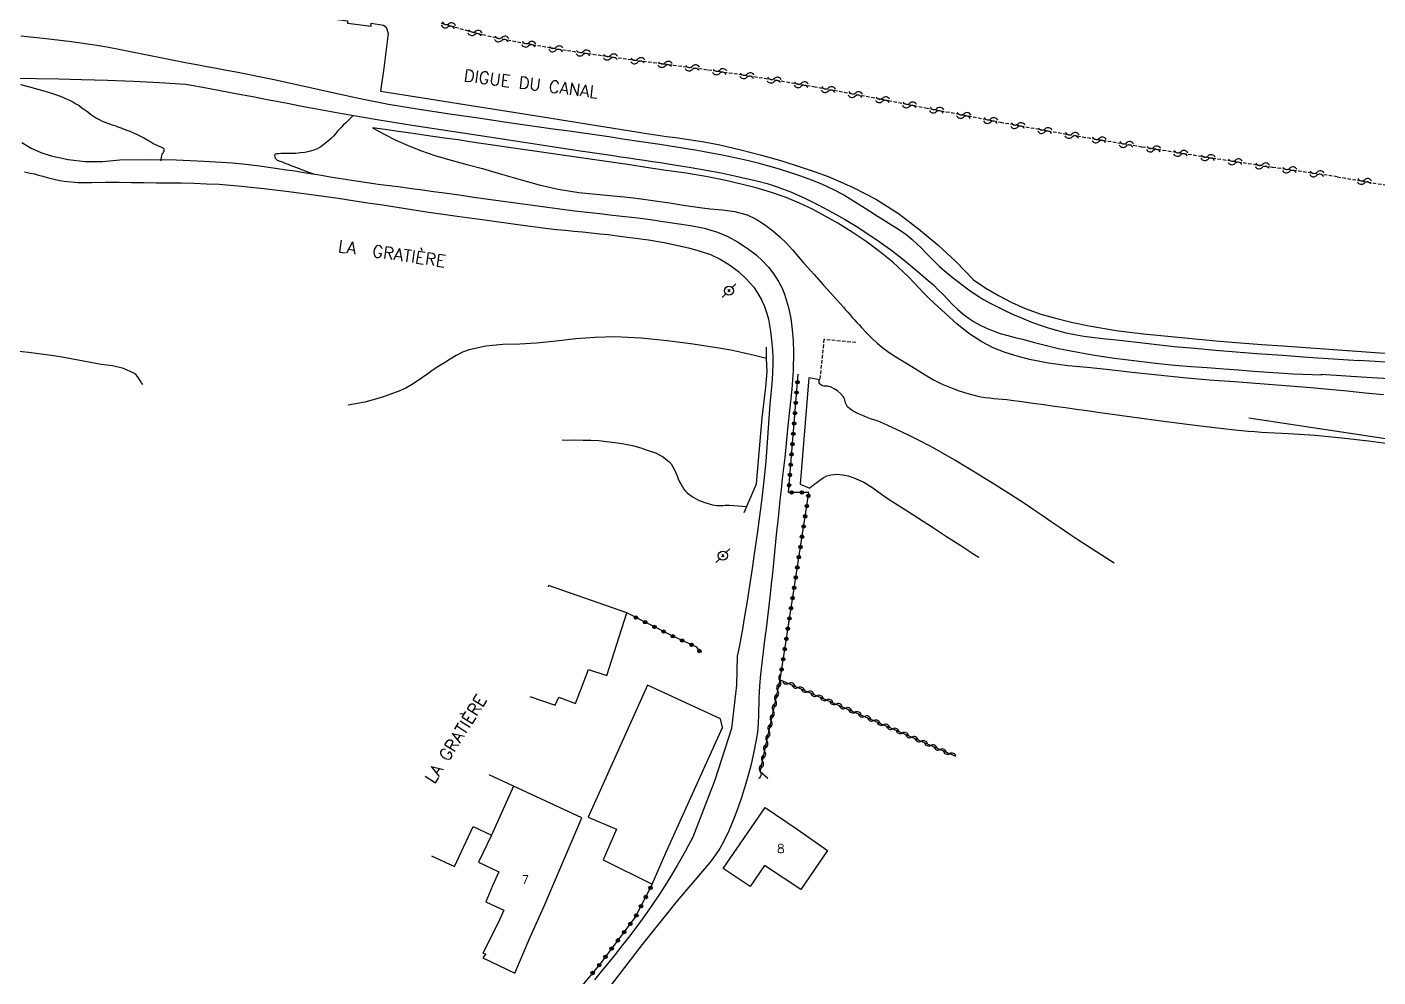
# Model space of a CAD drawing. Header units: millimetres. Extents: x 140000 to 141000, y 143000 to 144000.
# Drawn here: x 140325 to 140521.2, y 143247.7 to 143385.6 of the extents above; entities that cross this region are included whole.
import ezdxf
from ezdxf.enums import TextEntityAlignment as Align

# ---------------------------------------------------------------- set-up
doc = ezdxf.new("R2010")
doc.units = ezdxf.units.MM
doc.linetypes.add('DASHED', pattern=[0.75, 0.5, -0.25])
doc.layers.get('0').update_dxf_attribs({"linetype": 'CONTINUOUS'})
for name, color, linetype in [('W0008', 7, 'CONTINUOUS'), ('W0101', 7, 'CONTINUOUS'), ('W0104', 1, 'CONTINUOUS'), ('W0112', 1, 'DASHED'), ('W0120', 7, 'CONTINUOUS'), ('W0211', 2, 'CONTINUOUS'), ('W0214', 2, 'CONTINUOUS'), ('W0300', 7, 'CONTINUOUS'), ('W0310', 3, 'CONTINUOUS'), ('W0323', 7, 'CONTINUOUS'), ('W0333', 7, 'CONTINUOUS'), ('W0473', 7, 'CONTINUOUS'), ('W0500', 5, 'DASHED'), ('W0510', 5, 'CONTINUOUS'), ('W0511', 5, 'CONTINUOUS'), ('W0989', 7, 'CONTINUOUS'), ('W0991', 7, 'CONTINUOUS')]:
    doc.layers.add(name, color=color, linetype=linetype)
doc.styles.get("Standard").update_dxf_attribs({"font": 'romans.shx', "width": 0.85})

# ---------------------------------------------------------------- blocks, each defined once
blk = doc.blocks.new('T473')
for p, q in [((-0.166667, 0.166667), (0.166667, -0.166667)), ((-0.166667, -0.166667), (0.166667, 0.166667)), ((0.500001, 0.500001), (1.000002, 1.000002)), ((-1.000002, -1.000002), (-0.500001, -0.500001))]:
    blk.add_line(p, q)
blk.add_ellipse((0, 0), major_axis=(0.471405, 0.471405), ratio=1, start_param=5.4977871438, end_param=11.780972451)
blk = doc.blocks.new('t323o')
at = {"color": 0, "linetype": 'Continuous'}
for radius in [0.25, 0.15]:
    blk.add_circle((0, 0), radius, dxfattribs=at)
blk = doc.blocks.new('t310o')
at = {"color": 0, "linetype": 'Continuous'}
for centre, start, end in [((-0.5, 0.38), 216.8699, 323.1304), ((0.5, -0.37), 36.8699, 143.1303)]:
    blk.add_arc(centre, 0.625, start, end, dxfattribs=at)
blk = doc.blocks.new('t500o')
at = {"color": 0, "linetype": 'Continuous'}
for centre, start, end in [((-0.5, 0.625), 216.8699, 323.1301), ((0.5, -0.125), 36.8699, 143.1301), ((0.5, -0.625), 36.8699, 143.1301), ((-0.5, 0.125), 216.8699, 323.1301)]:
    blk.add_arc(centre, 0.625, start, end, dxfattribs=at)

msp = doc.modelspace()

# ---------------------------------------------------------------- linework, layer by layer
at = {"layer": 'W0008'}
for points in [[(140324.09, 143384.33), (140327.78, 143383.95), (140331.47, 143383.49), (140335.15, 143382.96), (140336.62, 143382.72), (140338.08, 143382.46), (140339.54, 143382.17), (140341, 143381.88), (140342.45, 143381.57), (140343.91, 143381.27), (140345.36, 143380.97), (140346.82, 143380.68), (140348.25, 143380.41), (140349.68, 143380.15), (140351.11, 143379.89), (140352.54, 143379.63), (140353.97, 143379.36), (140355.4, 143379.1), (140356.83, 143378.82), (140358.26, 143378.54), (140360.67, 143378.05), (140363.07, 143377.52), (140365.48, 143376.99), (140367.88, 143376.44), (140370.28, 143375.9), (140372.69, 143375.38), (140375.1, 143374.89), (140377.52, 143374.42), (140381.96, 143373.67), (140386.41, 143372.99), (140390.86, 143372.36), (140395.32, 143371.72), (140397.34, 143371.42), (140399.36, 143371.13), (140401.39, 143370.85), (140403.41, 143370.57), (140405.44, 143370.28), (140407.46, 143369.99), (140409.49, 143369.7), (140411.51, 143369.4), (140414.21, 143369), (140416.92, 143368.59), (140419.62, 143368.17), (140422.31, 143367.72), (140424.13, 143367.39), (140425.96, 143367.06), (140427.77, 143366.69), (140429.58, 143366.29), (140431.13, 143365.9), (140432.68, 143365.48), (140434.21, 143365.03), (140435.73, 143364.54), (140437.33, 143363.99), (140438.92, 143363.41), (140440.49, 143362.78), (140442.02, 143362.08), (140443.62, 143361.23), (140445.18, 143360.29), (140446.7, 143359.32), (140448.23, 143358.35), (140449.39, 143357.63), (140450.55, 143356.92), (140451.7, 143356.18), (140452.8, 143355.38), (140453.52, 143354.78), (140454.21, 143354.15), (140454.88, 143353.5), (140455.53, 143352.84), (140456.18, 143352.17), (140456.84, 143351.51), (140457.51, 143350.87), (140458.21, 143350.25), (140459.36, 143349.29), (140460.54, 143348.36), (140461.75, 143347.46), (140463, 143346.62), (140463.92, 143346.05), (140464.86, 143345.53), (140465.82, 143345.03), (140466.79, 143344.56), (140468.1, 143343.95), (140469.43, 143343.38), (140470.78, 143342.84), (140472.14, 143342.35), (140473.31, 143341.96), (140474.48, 143341.61), (140475.67, 143341.29), (140476.87, 143341.02), (140478.45, 143340.74), (140480.04, 143340.54), (140481.64, 143340.37), (140483.23, 143340.19), (140485.32, 143339.94), (140487.41, 143339.7), (140489.5, 143339.47), (140491.6, 143339.26), (140494.6, 143338.98), (140497.6, 143338.72), (140500.61, 143338.48), (140503.61, 143338.24), (140507.3, 143337.96), (140511, 143337.69), (140514.69, 143337.43), (140518.38, 143337.18)], [(140319.83, 143378.22), (140323.1, 143378.2), (140326.38, 143378.16), (140329.65, 143378.1), (140332.92, 143378.01), (140336.7, 143377.88), (140340.48, 143377.73), (140344.26, 143377.54), (140348.04, 143377.33)], [(140348.02, 143377.33), (140350.53, 143376.87), (140353.04, 143376.4), (140355.55, 143375.93), (140358.05, 143375.46), (140359.64, 143375.16), (140361.23, 143374.85), (140362.82, 143374.54), (140364.41, 143374.23), (140365.99, 143373.93), (140367.58, 143373.62), (140369.18, 143373.33), (140370.77, 143373.05), (140375.55, 143372.24), (140380.33, 143371.48), (140385.12, 143370.74), (140389.91, 143370), (140394.96, 143369.23), (140400, 143368.46), (140405.05, 143367.7), (140410.1, 143366.94), (140411.24, 143366.77), (140412.39, 143366.61), (140413.54, 143366.44), (140414.68, 143366.28), (140415.83, 143366.11), (140416.98, 143365.94), (140418.12, 143365.77), (140419.27, 143365.58), (140421.45, 143365.22), (140423.62, 143364.84), (140425.79, 143364.43), (140427.96, 143363.98), (140429.46, 143363.64), (140430.97, 143363.3), (140432.47, 143362.9), (140433.94, 143362.42), (140436.01, 143361.62), (140438.03, 143360.71), (140440.01, 143359.73), (140441.96, 143358.7), (140443.7, 143357.72), (140445.41, 143356.69), (140447.08, 143355.61), (140448.73, 143354.49), (140450.57, 143353.15), (140452.38, 143351.75), (140454.14, 143350.31), (140455.88, 143348.83), (140456.62, 143348.17), (140457.33, 143347.47), (140458.02, 143346.77), (140458.71, 143346.05), (140459.4, 143345.34), (140460.12, 143344.66), (140460.88, 143344), (140461.67, 143343.4), (140462.53, 143342.84), (140463.43, 143342.34), (140464.35, 143341.9), (140465.29, 143341.5), (140466.34, 143341.13), (140467.41, 143340.82), (140468.49, 143340.55), (140469.57, 143340.28), (140471.31, 143339.82), (140473.05, 143339.38), (140474.81, 143338.96), (140476.57, 143338.6), (140479.74, 143338.04), (140482.92, 143337.56), (140486.1, 143337.14), (140489.29, 143336.77), (140491.66, 143336.53), (140494.03, 143336.35), (140496.4, 143336.18), (140498.78, 143336.01), (140500.94, 143335.83), (140503.11, 143335.66), (140505.28, 143335.5), (140507.45, 143335.36), (140508.86, 143335.29), (140510.27, 143335.23), (140511.67, 143335.18), (140513.08, 143335.14)], [(140324.24, 143368.84), (140325.59, 143368.04), (140327.03, 143367.41), (140328.51, 143366.93), (140330.97, 143366.38), (140333.47, 143366.09), (140335.99, 143366.07), (140338.49, 143366.33)], [(140338.49, 143366.33), (140342.58, 143366.37), (140346.67, 143366.31), (140350.75, 143366.15), (140354.83, 143365.89), (140356.8, 143365.7), (140358.77, 143365.45), (140360.73, 143365.18), (140362.69, 143364.89), (140363.96, 143364.71), (140365.23, 143364.51), (140366.49, 143364.3), (140367.76, 143364.09), (140369.02, 143363.88), (140370.29, 143363.67), (140371.55, 143363.47), (140372.82, 143363.28), (140374.42, 143363.05), (140376.02, 143362.82), (140377.63, 143362.6), (140379.23, 143362.39), (140380.83, 143362.18), (140382.44, 143361.96), (140384.04, 143361.75), (140385.64, 143361.53), (140387.77, 143361.23), (140389.91, 143360.93), (140392.04, 143360.63), (140394.17, 143360.33), (140396.3, 143360.03), (140398.44, 143359.73), (140400.57, 143359.44), (140402.7, 143359.16), (140404.54, 143358.93), (140406.37, 143358.72), (140408.21, 143358.52), (140410.05, 143358.32), (140411.88, 143358.12), (140413.72, 143357.9), (140415.55, 143357.66), (140417.38, 143357.38), (140419.35, 143357.1), (140421.34, 143356.81), (140423.32, 143356.43), (140425.25, 143355.83), (140426.76, 143355.19), (140428.2, 143354.41), (140429.58, 143353.52), (140430.88, 143352.52), (140431.81, 143351.67), (140432.67, 143350.74), (140433.44, 143349.75), (140434.13, 143348.69), (140434.61, 143347.78), (140434.99, 143346.84), (140435.31, 143345.87), (140435.57, 143344.89), (140435.9, 143343.29), (140436.12, 143341.67), (140436.25, 143340.04), (140436.31, 143338.41), (140436.26, 143335.73), (140436.05, 143333.05), (140435.77, 143330.38), (140435.49, 143327.72), (140435.35, 143326.18), (140435.19, 143324.64), (140435.03, 143323.1), (140434.86, 143321.56), (140434.68, 143320.02), (140434.51, 143318.48), (140434.34, 143316.94), (140434.18, 143315.4), (140434.02, 143313.89), (140433.86, 143312.37), (140433.71, 143310.86), (140433.55, 143309.34), (140433.4, 143307.82), (140433.24, 143306.31), (140433.08, 143304.79), (140432.92, 143303.28), (140432.73, 143301.61), (140432.53, 143299.95), (140432.32, 143298.28), (140432.11, 143296.62), (140431.91, 143294.96), (140431.71, 143293.29), (140431.54, 143291.63), (140431.38, 143289.96), (140431.32, 143289.08), (140431.29, 143288.2), (140431.27, 143287.33), (140431.25, 143286.45), (140431.23, 143285.57), (140431.18, 143284.69), (140431.11, 143283.81), (140431.01, 143282.94), (140430.6, 143280.65), (140430.09, 143278.38), (140429.49, 143276.14), (140428.81, 143273.92), (140428.24, 143272.23), (140427.62, 143270.56), (140426.93, 143268.92), (140426.13, 143267.32), (140425.59, 143266.37), (140424.99, 143265.46), (140424.35, 143264.58), (140423.66, 143263.74)], [(140324.65, 143364.6), (140325.06, 143364.5), (140325.47, 143364.41), (140326.09, 143364.28), (140326.7, 143364.12), (140327.31, 143363.95), (140327.92, 143363.78), (140328.53, 143363.61), (140329.14, 143363.46), (140329.77, 143363.33), (140330.39, 143363.23), (140332.39, 143363.06), (140334.39, 143363.04), (140336.39, 143363.07), (140338.38, 143363.07), (140340.2, 143363.04), (140342.01, 143363.02), (140343.82, 143363.01), (140345.64, 143363), (140347.45, 143362.98), (140349.27, 143362.94), (140351.08, 143362.87), (140352.89, 143362.78), (140356.16, 143362.52), (140359.42, 143362.17), (140362.66, 143361.77), (140365.91, 143361.36), (140368.06, 143361.07), (140370.2, 143360.76), (140372.34, 143360.44), (140374.48, 143360.11), (140376.62, 143359.78), (140378.76, 143359.44), (140380.9, 143359.12), (140383.04, 143358.8), (140387.45, 143358.17), (140391.85, 143357.55), (140396.26, 143356.94), (140400.68, 143356.38), (140401.93, 143356.23), (140403.18, 143356.1), (140404.43, 143355.98), (140405.68, 143355.86), (140406.94, 143355.74), (140408.19, 143355.61), (140409.44, 143355.47), (140410.69, 143355.31), (140412.97, 143355.02), (140415.24, 143354.71), (140417.51, 143354.34), (140419.76, 143353.87), (140421.27, 143353.5), (140422.78, 143353.09), (140424.26, 143352.58), (140425.68, 143351.91), (140427.04, 143351.07), (140428.31, 143350.11), (140429.48, 143349.02), (140430.53, 143347.83), (140431.14, 143346.95), (140431.65, 143346.01), (140432.08, 143345.03), (140432.44, 143344.03), (140432.68, 143343.19), (140432.84, 143342.33), (140432.96, 143341.47), (140433.07, 143340.61), (140433.17, 143339.65), (140433.25, 143338.7), (140433.29, 143337.74), (140433.3, 143336.78), (140433.26, 143335.3), (140433.15, 143333.82), (140433.01, 143332.35), (140432.89, 143330.88), (140432.69, 143328.1), (140432.49, 143325.32), (140432.27, 143322.54), (140432, 143319.77), (140431.71, 143317.19), (140431.38, 143314.62), (140431.03, 143312.05), (140430.67, 143309.49), (140430.3, 143306.99), (140429.92, 143304.49), (140429.52, 143302), (140429.11, 143299.51), (140428.88, 143298.2), (140428.65, 143296.9), (140428.4, 143295.59), (140428.15, 143294.29)], [(140528.62, 143336.59), (140518.38, 143337.18)], [(140526.07, 143334.35), (140519.49, 143334.76), (140512.9, 143335.15)], [(140428.15, 143294.29), (140428.05, 143290.08), (140427.31, 143283.81), (140424.9, 143276.31), (140421.68, 143268)], [(140421.68, 143268), (140420.57, 143265.93), (140419.41, 143263.88), (140418.2, 143261.86), (140416.95, 143259.88), (140415.85, 143258.24), (140414.71, 143256.63), (140413.54, 143255.04), (140412.36, 143253.47), (140411.39, 143252.22), (140410.4, 143250.98), (140409.41, 143249.75), (140408.4, 143248.53), (140407.39, 143247.31)], [(140423.66, 143263.74), (140419.42, 143258.79), (140414.32, 143252.44), (140406.65, 143242.42), (140402.47, 143236), (140401.38, 143232.74), (140401.03, 143230.91)]]:
    msp.add_lwpolyline(points, dxfattribs=at)
at = {"layer": 'W0101'}
for points in [[(140391.22, 143250.52), (140395.84, 143248.28), (140398.07, 143253.51), (140400.04, 143257.92), (140405.57, 143270.8), (140395.63, 143275.43), (140392.47, 143268.29), (140390.58, 143264.38), (140393.5, 143262.98), (140392.61, 143260.95), (140391.65, 143258.63), (140394.24, 143257.41), (140393.42, 143255.6), (140393.42, 143255.58), (140391.21, 143251.2), (140391.61, 143251.08)], [(140432.2, 143272.33), (140436.85, 143269.18), (140441.27, 143266.07), (140437.38, 143260.4), (140432.08, 143263.89), (140430.04, 143260.85), (140426.09, 143263.45)]]:
    msp.add_lwpolyline(points, close=True, dxfattribs=at)
at = {"layer": 'W0104'}
for points in [[(140398.04, 143288.41), (140401.71, 143287.19), (140402.23, 143288.33), (140404.67, 143287.41), (140406.56, 143292.36), (140409.18, 143291.48), (140412.09, 143300.56), (140400.73, 143304.56), (140400.67, 143304.37)], [(140425.7, 143285.2), (140415.11, 143290.07), (140406.5, 143270.91), (140410.62, 143269.17), (140410.6, 143269.17), (140408.65, 143264.71), (140415.81, 143261.17)], [(140415.81, 143261.17), (140417.77, 143265.72), (140417.78, 143265.72), (140425.98, 143283.91), (140425.7, 143285.2)], [(140395.63, 143275.43), (140392.1, 143277.07)], [(140383.76, 143265.32), (140387.06, 143263.77), (140389.79, 143269.58), (140392.47, 143268.29)]]:
    msp.add_lwpolyline(points, dxfattribs=at)
at = {"layer": 'W0112'}
for points in [[(140440.73, 143340.25), (140440.12, 143334.41)], [(140445.36, 143339.8), (140440.73, 143340.25)]]:
    msp.add_lwpolyline(points, dxfattribs=at)
at = {"layer": 'W0120'}
for points in [[(140429.13, 143315.14), (140430.95, 143319.3), (140431.78, 143328.86), (140432.28, 143333.33), (140432.48, 143335.61), (140432.39, 143337.49), (140432.41, 143339.13)], [(140440.12, 143334.41), (140438.52, 143334.69), (140437.26, 143319.27), (140438.66, 143318.67)]]:
    msp.add_lwpolyline(points, dxfattribs=at)
at = {"layer": 'W0211'}
for points in [[(140496.66, 143334.35), (140492.93, 143334.71), (140489.2, 143335.08), (140485.47, 143335.48), (140481.75, 143335.91), (140478.96, 143336.19), (140476.15, 143336.45), (140473.35, 143336.8), (140470.58, 143337.34), (140468.8, 143337.82), (140467.03, 143338.37), (140465.31, 143339.05), (140463.65, 143339.89), (140461.77, 143341.11), (140460.03, 143342.52), (140458.38, 143344.01), (140456.74, 143345.51), (140455.97, 143346.23), (140455.22, 143346.98), (140454.49, 143347.74), (140453.77, 143348.51), (140453.04, 143349.28), (140452.3, 143350.04), (140451.53, 143350.77), (140450.74, 143351.47), (140448.82, 143353.01), (140446.85, 143354.46), (140444.81, 143355.83), (140442.73, 143357.13), (140440.92, 143358.17), (140439.08, 143359.15), (140437.19, 143360.05), (140435.26, 143360.85), (140433.1, 143361.61), (140430.91, 143362.26), (140428.69, 143362.82), (140426.46, 143363.33), (140423.59, 143363.91), (140420.7, 143364.38), (140417.8, 143364.8), (140414.91, 143365.23), (140412.55, 143365.59), (140410.18, 143365.94), (140407.82, 143366.29), (140405.45, 143366.63), (140403.08, 143366.96), (140400.72, 143367.3), (140398.35, 143367.64), (140395.99, 143367.98), (140394.31, 143368.23), (140392.64, 143368.47), (140390.97, 143368.72), (140389.3, 143368.96), (140387.63, 143369.21), (140385.96, 143369.45), (140384.29, 143369.69), (140382.61, 143369.93), (140380.75, 143370.2), (140378.89, 143370.45), (140377.02, 143370.71), (140375.16, 143370.96)], [(140521.98, 143332.2), (140519.34, 143332.48), (140516.7, 143332.75), (140514.06, 143333.01), (140511.42, 143333.24), (140507.73, 143333.55), (140504.04, 143333.84), (140500.35, 143334.1), (140496.66, 143334.35)]]:
    msp.add_lwpolyline(points, dxfattribs=at)
at = {"layer": 'W0214'}
for points in [[(140375.16, 143370.96), (140376.85, 143370.04), (140378.58, 143369.18), (140380.34, 143368.4), (140382.13, 143367.68), (140384.36, 143366.92), (140386.62, 143366.27), (140388.89, 143365.67), (140391.16, 143365.06), (140393.89, 143364.27), (140396.63, 143363.46), (140399.38, 143362.7), (140402.16, 143362.08), (140403.65, 143361.82), (140405.15, 143361.61), (140406.65, 143361.43), (140408.16, 143361.28), (140409.66, 143361.14), (140411.16, 143361), (140412.67, 143360.84), (140414.17, 143360.66), (140416.22, 143360.37), (140418.28, 143360.07), (140420.33, 143359.75), (140422.38, 143359.44), (140424.16, 143359.23), (140425.98, 143359.09), (140427.8, 143358.85), (140429.56, 143358.34), (140430.87, 143357.72), (140432.1, 143356.94), (140433.24, 143356.06), (140434.34, 143355.14), (140435.28, 143354.25), (140436.14, 143353.29), (140436.97, 143352.3), (140437.81, 143351.34), (140439.25, 143349.74), (140440.68, 143348.15), (140442.11, 143346.55), (140443.55, 143344.95), (140443.87, 143344.58), (140444.2, 143344.21), (140444.52, 143343.84), (140444.84, 143343.46), (140445.17, 143343.09), (140445.5, 143342.72), (140445.83, 143342.36), (140446.17, 143342), (140446.91, 143341.23), (140447.66, 143340.46), (140448.45, 143339.72), (140449.27, 143339.03), (140450.19, 143338.36), (140451.15, 143337.74), (140452.13, 143337.16), (140453.1, 143336.58), (140454.27, 143335.85), (140455.45, 143335.12), (140456.64, 143334.42), (140457.88, 143333.79), (140459.1, 143333.27), (140460.35, 143332.81), (140461.61, 143332.41), (140462.9, 143332.07), (140463.52, 143331.95), (140464.15, 143331.84), (140464.78, 143331.77), (140465.42, 143331.7), (140466.05, 143331.65), (140466.68, 143331.59), (140467.31, 143331.53), (140467.94, 143331.45), (140469.51, 143331.24), (140471.08, 143331.03), (140472.65, 143330.81), (140474.22, 143330.59), (140475.79, 143330.37), (140477.36, 143330.15), (140478.93, 143329.94), (140480.5, 143329.72), (140485.46, 143329.04), (140490.43, 143328.35), (140495.4, 143327.7), (140500.38, 143327.13), (140501.35, 143327.03), (140502.33, 143326.95), (140503.3, 143326.88), (140504.28, 143326.82)], [(140504.28, 143326.82), (140508.17, 143326.63), (140512.06, 143326.35), (140515.94, 143326), (140519.8, 143325.55), (140524.16, 143324.96), (140528.5, 143324.27), (140532.82, 143323.49), (140537.13, 143322.61)]]:
    msp.add_lwpolyline(points, dxfattribs=at)
at = {"layer": 'W0300'}
msp.add_lwpolyline([(140534.47, 143324.01), (140502.43, 143328.85)], dxfattribs=at)
at = {"layer": 'W0310'}
msp.add_lwpolyline([(140432.6, 143276.55), (140431.49, 143277.52), (140434.35, 143290.87), (140459.82, 143279.77)], dxfattribs=at)
at = {"layer": 'W0323'}
for points in [[(140434.35, 143290.87), (140438.54, 143318.04), (140435.58, 143318.04), (140436.98, 143335.22)], [(140422.67, 143295), (140422.27, 143295.57), (140418.78, 143297.18), (140412.09, 143300.56)], [(140415.81, 143261.17), (140413.34, 143256.39), (140408.06, 143249.4), (140401.13, 143241.11), (140398.17, 143237.73), (140390.95, 143220.73), (140367.01, 143234.6)]]:
    msp.add_lwpolyline(points, dxfattribs=at)
at = {"layer": 'W0333'}
for points in [[(140324.04, 143377.28), (140325.36, 143376.93), (140326.58, 143376.59), (140327.79, 143376.23), (140329, 143375.85), (140330.19, 143375.41), (140330.68, 143375.2), (140331.17, 143374.98), (140331.64, 143374.74), (140332.11, 143374.48), (140332.56, 143374.2), (140332.99, 143373.9), (140333.41, 143373.59), (140333.83, 143373.28), (140334.25, 143372.96), (140334.68, 143372.66), (140335.12, 143372.38), (140335.58, 143372.12), (140335.9, 143371.96), (140336.22, 143371.83), (140336.55, 143371.7), (140336.89, 143371.59), (140337.22, 143371.48), (140337.56, 143371.37), (140337.89, 143371.26), (140338.22, 143371.13), (140338.79, 143370.92), (140339.35, 143370.7), (140339.92, 143370.47), (140340.48, 143370.23), (140340.99, 143370), (140341.49, 143369.76), (140341.99, 143369.51), (140342.48, 143369.25), (140342.62, 143369.17), (140342.75, 143369.09), (140342.88, 143369.01), (140343.01, 143368.92), (140343.14, 143368.83), (140343.28, 143368.75), (140343.41, 143368.67), (140343.55, 143368.59), (140343.66, 143368.54), (140343.76, 143368.49), (140343.87, 143368.44), (140343.98, 143368.4), (140344.09, 143368.36), (140344.2, 143368.31), (140344.31, 143368.27), (140344.42, 143368.22), (140344.52, 143368.18), (140344.63, 143368.14), (140344.74, 143368.09), (140344.82, 143368), (140344.87, 143367.92), (140344.89, 143367.82), (140344.89, 143367.73), (140344.88, 143367.63), (140344.86, 143367.56), (140344.83, 143367.49), (140344.8, 143367.43), (140344.76, 143367.37), (140344.72, 143367.32), (140344.67, 143367.26), (140344.64, 143367.2), (140344.61, 143367.13), (140344.54, 143366.9), (140344.48, 143366.66), (140344.45, 143366.41), (140344.43, 143366.17)], [(140372.37, 143372.76), (140372.01, 143372.41), (140371.65, 143372.06), (140371.29, 143371.71), (140370.93, 143371.35), (140370.63, 143371.04), (140370.35, 143370.73), (140370.07, 143370.42), (140369.79, 143370.1), (140369.5, 143369.79), (140369.21, 143369.49), (140368.9, 143369.19), (140368.58, 143368.92), (140368.13, 143368.57), (140367.66, 143368.24), (140367.16, 143367.95), (140366.64, 143367.71), (140366, 143367.52), (140365.36, 143367.4), (140364.7, 143367.33), (140364.06, 143367.27), (140363.74, 143367.24), (140363.43, 143367.24), (140363.12, 143367.24), (140362.8, 143367.25), (140362.49, 143367.26), (140362.17, 143367.25), (140361.86, 143367.23), (140361.55, 143367.18), (140361.43, 143367.2), (140361.25, 143367.21), (140361.05, 143367.15), (140360.94, 143366.98), (140361.02, 143366.56), (140361.35, 143366.27), (140361.71, 143366.16), (140361.96, 143366.09), (140362.27, 143365.93), (140362.59, 143365.8), (140362.92, 143365.68), (140363.24, 143365.56), (140364.12, 143365.22), (140364.99, 143364.89), (140365.87, 143364.56), (140366.75, 143364.23)]]:
    msp.add_lwpolyline(points, dxfattribs=at)
at = {"layer": 'W0500'}
for points in [[(140515.27, 143363.87), (140505.8, 143365.24), (140496.33, 143366.68), (140486.88, 143368.19), (140477.44, 143369.76), (140472, 143370.72), (140466.57, 143371.72), (140461.15, 143372.75), (140455.73, 143373.8), (140450.31, 143374.85), (140444.89, 143375.88), (140439.46, 143376.88), (140434.02, 143377.82), (140428.92, 143378.64), (140423.8, 143379.37), (140418.68, 143380.06), (140413.55, 143380.73), (140408.43, 143381.43), (140403.31, 143382.19), (140398.2, 143383.05), (140393.12, 143384.03), (140391.11, 143384.48), (140389.11, 143385.01), (140387.13, 143385.57), (140385.15, 143386.16)], [(140515.27, 143363.87), (140523.35, 143362.49)]]:
    msp.add_lwpolyline(points, dxfattribs=at)
at = {"layer": 'W0510'}
for points in [[(140376.35, 143376.3), (140382.47, 143375.34), (140388.59, 143374.37), (140394.71, 143373.41), (140400.83, 143372.43), (140402.64, 143372.14), (140404.45, 143371.85), (140406.25, 143371.56), (140408.06, 143371.27), (140409.87, 143370.98), (140411.68, 143370.69), (140413.49, 143370.4), (140415.29, 143370.11), (140416.59, 143369.91), (140417.88, 143369.73), (140419.17, 143369.55), (140420.47, 143369.37), (140421.76, 143369.18), (140423.05, 143368.97), (140424.34, 143368.74), (140425.62, 143368.49), (140428.65, 143367.8), (140431.65, 143367.03), (140434.63, 143366.18), (140437.59, 143365.24), (140439.46, 143364.59), (140441.32, 143363.9), (140443.15, 143363.14), (140444.96, 143362.31), (140446.66, 143361.46), (140448.34, 143360.56), (140449.98, 143359.58), (140451.57, 143358.52), (140454.47, 143356.33), (140457.25, 143353.99), (140459.91, 143351.52), (140462.44, 143348.92)], [(140462.44, 143348.92), (140464.23, 143347.71), (140466.08, 143346.62), (140468, 143345.64), (140469.97, 143344.77), (140472.23, 143343.95), (140474.54, 143343.28), (140476.88, 143342.73), (140479.23, 143342.24), (140483.18, 143341.57), (140487.15, 143341.07), (140491.14, 143340.67), (140495.12, 143340.28), (140498.18, 143340), (140501.24, 143339.76), (140504.3, 143339.55), (140507.36, 143339.33), (140512.06, 143338.98), (140516.75, 143338.65), (140521.45, 143338.32), (140526.15, 143338.01)], [(140341.85, 143333.7), (140341.64, 143333.98), (140341.45, 143334.28), (140341.26, 143334.58), (140341.05, 143334.88), (140340.81, 143335.15), (140340.52, 143335.37), (140339.01, 143336.05), (140337.4, 143336.42), (140335.79, 143336.64), (140334.23, 143336.9), (140332.45, 143337.25), (140330.66, 143337.57), (140328.87, 143337.86), (140327.08, 143338.13), (140325.22, 143338.37), (140323.37, 143338.57), (140321.51, 143338.76), (140319.65, 143338.95), (140317.63, 143339.17), (140315.61, 143339.4), (140313.59, 143339.6), (140311.56, 143339.74), (140310.17, 143339.79)], [(140432.39, 143337.49), (140430.67, 143337.94), (140428.95, 143338.34), (140427.21, 143338.69), (140425.47, 143339), (140421.72, 143339.58), (140417.96, 143340.08), (140414.17, 143340.45), (140410.38, 143340.62), (140407.52, 143340.56), (140404.68, 143340.33), (140401.84, 143340.02), (140399.01, 143339.74), (140396.57, 143339.59), (140394.1, 143339.51), (140391.62, 143339.3), (140389.19, 143338.77), (140388.24, 143338.4), (140387.34, 143337.92), (140386.47, 143337.39), (140385.61, 143336.87), (140384.8, 143336.37), (140384.01, 143335.83), (140383.23, 143335.28), (140382.45, 143334.72), (140381.66, 143334.18), (140380.85, 143333.66), (140380.01, 143333.19), (140379.13, 143332.78), (140376.62, 143331.86), (140374.04, 143331.17), (140371.64, 143330.72)], [(140482.88, 143307.78), (140482.34, 143308.12), (140478.93, 143310.31), (140477.62, 143311.17), (140476.31, 143312.04), (140475.02, 143312.93), (140473.72, 143313.81), (140472.43, 143314.7), (140471.13, 143315.58), (140469.83, 143316.45), (140468.51, 143317.3), (140465.61, 143319.15), (140462.7, 143320.97), (140459.76, 143322.74), (140456.77, 143324.44), (140454.96, 143325.41), (140453.12, 143326.33), (140451.27, 143327.21), (140449.4, 143328.05), (140448.93, 143328.25), (140448.46, 143328.43), (140447.98, 143328.6), (140447.51, 143328.76), (140447.03, 143328.93), (140446.56, 143329.11), (140446.09, 143329.31), (140445.63, 143329.53), (140445.24, 143329.72), (140444.85, 143329.93), (140444.47, 143330.17), (140444.15, 143330.49), (140444.03, 143330.66), (140443.95, 143330.85), (140443.88, 143331.05), (140443.83, 143331.24), (140443.78, 143331.44), (140443.72, 143331.64), (140443.63, 143331.83), (140443.52, 143332), (140443.13, 143332.43), (140442.68, 143332.79), (140442.2, 143333.1), (140441.7, 143333.37), (140441.51, 143333.43), (140441.31, 143333.46), (140441.11, 143333.47), (140440.92, 143333.48), (140440.71, 143333.5), (140440.5, 143333.55), (140440.3, 143333.65), (140440.14, 143333.8), (140440.06, 143333.94), (140440.02, 143334.1), (140440.03, 143334.26), (140440.1, 143334.41)], [(140402.74, 143325.67), (140403.53, 143325.66), (140404.65, 143325.67), (140405.77, 143325.66), (140406.9, 143325.63), (140408.02, 143325.57), (140409.15, 143325.47), (140410.4, 143325.32), (140411.66, 143325.13), (140412.91, 143324.86), (140414.13, 143324.51), (140415.19, 143324.16), (140416.26, 143323.78), (140417.29, 143323.26), (140418.21, 143322.56), (140418.53, 143322.19), (140418.81, 143321.78), (140419.03, 143321.35), (140419.23, 143320.91), (140419.4, 143320.47), (140419.58, 143320.03), (140419.77, 143319.6), (140420.01, 143319.19), (140420.2, 143318.86), (140420.4, 143318.53), (140420.63, 143318.22), (140420.9, 143317.94), (140421.73, 143317.36), (140422.63, 143316.89), (140423.57, 143316.53), (140424.54, 143316.26), (140424.84, 143316.2), (140425.16, 143316.17), (140425.47, 143316.16), (140425.79, 143316.17), (140426.1, 143316.18), (140426.41, 143316.19), (140426.72, 143316.2), (140427.03, 143316.19), (140427.65, 143316.16), (140428.27, 143316.12), (140428.9, 143316.08), (140429.52, 143316.03)], [(140438.66, 143318.67), (140438.9, 143318.9), (140439.15, 143319.11), (140439.41, 143319.32), (140439.68, 143319.51), (140440.15, 143319.84), (140440.64, 143320.16), (140441.17, 143320.44), (140441.74, 143320.62), (140442.59, 143320.7), (140443.45, 143320.62), (140444.27, 143320.44), (140445.08, 143320.19), (140446.5, 143319.54), (140447.83, 143318.7), (140449.09, 143317.79), (140450.36, 143316.93), (140452.42, 143315.62), (140454.47, 143314.31), (140456.51, 143312.99), (140458.55, 143311.66), (140460.59, 143310.34), (140462.64, 143309.02), (140463.21, 143308.66)]]:
    msp.add_lwpolyline(points, dxfattribs=at)
at = {"layer": 'W0511'}
msp.add_lwpolyline([(140325, 143392.43), (140326.64, 143392.26), (140326.62, 143391.73), (140329.98, 143391.27), (140330.05, 143391.71), (140342.72, 143390.27), (140371.55, 143386.53), (140371.56, 143386.17), (140374.97, 143385.73), (140374.99, 143386.19), (140376.75, 143385.87), (140377.14, 143385.61), (140377.46, 143384.67), (140376.84, 143379.64), (140376.35, 143376.3)], dxfattribs=at)

# ---------------------------------------------------------------- block references
at = {"layer": 'W0310'}
for p, rotation in [((140434.01, 143289.28), 77.89528088562987), ((140434.32, 143290.75), 77.89528088562987), ((140435.61, 143290.32), 336.4428423568902), ((140436.98, 143289.72), 336.4428423568902), ((140433.7, 143287.81), 77.89528088562987), ((140438.36, 143289.12), 336.4428423568902), ((140439.73, 143288.52), 336.4428423568902), ((140441.11, 143287.92), 336.4428423568902), ((140433.38, 143286.35), 77.89528088562987), ((140442.48, 143287.33), 336.4428423568902), ((140443.86, 143286.73), 336.4428423568902), ((140445.23, 143286.13), 336.4428423568902), ((140432.75, 143283.41), 77.89528088562987), ((140433.07, 143284.88), 77.89528088562987), ((140446.61, 143285.53), 336.4428423568902), ((140447.98, 143284.93), 336.4428423568902), ((140449.36, 143284.33), 336.4428423568902), ((140450.73, 143283.73), 336.4428423568902), ((140432.44, 143281.95), 77.89528088562987), ((140452.11, 143283.13), 336.4428423568902), ((140453.48, 143282.53), 336.4428423568902), ((140454.86, 143281.93), 336.4428423568902), ((140432.12, 143280.48), 77.89528088562987), ((140456.23, 143281.33), 336.4428423568902), ((140457.61, 143280.73), 336.4428423568902), ((140458.98, 143280.13), 336.4428423568902), ((140431.49, 143277.55), 77.89528088562987), ((140431.81, 143279.01), 77.89528088562987)]:
    msp.add_blockref('t310o', p, dxfattribs=dict(at, rotation=rotation))
at = {"layer": 'W0323'}
for p, rotation in [((140436.89, 143334.05), 85.34626303675788), ((140436.76, 143332.55), 85.34626303675788), ((140436.52, 143329.56), 85.34626303675788), ((140436.64, 143331.05), 85.34626303675788), ((140436.4, 143328.06), 85.34626303675788), ((140436.28, 143326.57), 85.34626303675788), ((140436.03, 143323.58), 85.34626303675788), ((140436.16, 143325.07), 85.34626303675788), ((140435.91, 143322.08), 85.34626303675788), ((140435.79, 143320.59), 85.34626303675788), ((140435.67, 143319.09), 85.34626303675788), ((140436.03, 143318.04), 179.9031184900899), ((140437.53, 143318.04), 179.9031184900899), ((140438.47, 143317.56), 81.23466318626205), ((140438.24, 143316.07), 81.23466318626205), ((140438.01, 143314.59), 81.23466318626205), ((140437.55, 143311.63), 81.23466318626205), ((140437.78, 143313.11), 81.23466318626205), ((140437.32, 143310.14), 81.23466318626205), ((140437.09, 143308.66), 81.23466318626205), ((140436.64, 143305.7), 81.23466318626205), ((140436.87, 143307.18), 81.23466318626205), ((140436.41, 143304.21), 81.23466318626205), ((140436.18, 143302.73), 81.23466318626205), ((140413.43, 143299.89), 153.1955766215917), ((140435.72, 143299.77), 81.23466318626205), ((140435.95, 143301.25), 81.23466318626205), ((140414.77, 143299.21), 153.1955766215917), ((140416.11, 143298.53), 153.1955766215917), ((140417.44, 143297.86), 153.1955766215917), ((140435.49, 143298.28), 81.23466318626205), ((140418.78, 143297.18), 155.2591657868927), ((140420.15, 143296.55), 155.2591657868927), ((140421.51, 143295.93), 155.2591657868927), ((140435.27, 143296.8), 81.23466318626205), ((140422.65, 143295.03), 124.8712564411869), ((140435.04, 143295.32), 81.23466318626205), ((140434.58, 143292.35), 81.23466318626205), ((140434.81, 143293.84), 81.23466318626205), ((140415.55, 143260.66), 242.6634954635323), ((140414.86, 143259.33), 242.6634954635323), ((140413.48, 143256.66), 242.6634954635323), ((140414.17, 143257.99), 242.6634954635323), ((140412.62, 143255.44), 232.9351616511314), ((140410.81, 143253.04), 232.9351616511314), ((140411.72, 143254.24), 232.9351616511314), ((140409.01, 143250.65), 232.9351616511314), ((140409.91, 143251.84), 232.9351616511314), ((140408.1, 143249.45), 232.9351616511314), ((140407.14, 143248.3), 230.0932980523824)]:
    msp.add_blockref('t323o', p, dxfattribs=dict(at, rotation=rotation))
at = {"layer": 'W0473'}
for p in [(140426.94, 143347.33), (140426.05, 143308.88)]:
    msp.add_blockref('T473', p, dxfattribs=at)
at = {"layer": 'W0500'}
for p, rotation in [((140386.2, 143385.85), 163.4516867859103), ((140390.05, 143384.76), 165.3489854631124), ((140393.94, 143383.87), 169.0803751614152), ((140397.87, 143383.11), 169.0803751614152), ((140401.81, 143382.44), 170.4966420517378), ((140405.77, 143381.83), 171.5502436814926), ((140409.73, 143381.26), 172.240933881495), ((140413.69, 143380.72), 172.5079853941491), ((140417.65, 143380.19), 172.5079853941491), ((140421.62, 143379.67), 172.3510569787489), ((140425.58, 143379.12), 171.8303061824382), ((140429.54, 143378.54), 170.9458553251801), ((140433.49, 143377.91), 170.9458553251801), ((140437.43, 143377.23), 170.1347178446514), ((140441.37, 143376.53), 169.613123020658), ((140445.3, 143375.8), 169.2498752716523), ((140449.23, 143375.06), 169.2498752716523), ((140453.16, 143374.3), 169.0449907707213), ((140457.09, 143373.54), 169.030391041881), ((140461.02, 143372.78), 169.030391041881), ((140464.94, 143372.03), 169.2060797461849), ((140468.88, 143371.3), 169.5401414479863), ((140472.81, 143370.58), 170.0325612733009), ((140476.75, 143369.88), 170.0325612733009), ((140480.69, 143369.22), 170.5190908588804), ((140484.64, 143368.56), 170.5190908588804), ((140488.59, 143367.91), 170.9341369572254), ((140492.54, 143367.28), 170.9341369572254), ((140496.49, 143366.65), 171.3491802321334), ((140500.44, 143366.05), 171.3491802321334), ((140504.4, 143365.45), 171.3491802321334), ((140508.35, 143364.87), 171.7642206838253), ((140512.31, 143364.3), 171.7642206838253), ((140519.21, 143363.2), 350.3468645317695)]:
    msp.add_blockref('t500o', p, dxfattribs=dict(at, rotation=rotation))

# ---------------------------------------------------------------- texts
at = {"layer": 'W0989'}
for s, rotation, p in [('DIGUE DU CANAL   ', 352.692, (140399.98, 143377.14)), ('LA GRATIÈRE   ', 57.9077, (140388.23, 143283.82))]:
    msp.add_text(s, height=1.75, rotation=rotation, dxfattribs=at).set_placement(p, align=Align.MIDDLE_CENTER)
msp.add_text('LA  GRATIÈRE   ', height=1.75, rotation=351.8154, dxfattribs=at).set_placement((140370.08, 143352.99))
at = {"layer": 'W0991'}
for s, p in [('8', (140434.47, 143266.36)), ('7', (140397.37, 143261.85))]:
    msp.add_text(s, height=1.25, dxfattribs=at).set_placement(p, align=Align.MIDDLE_CENTER)

doc.saveas('drawing.dxf')
